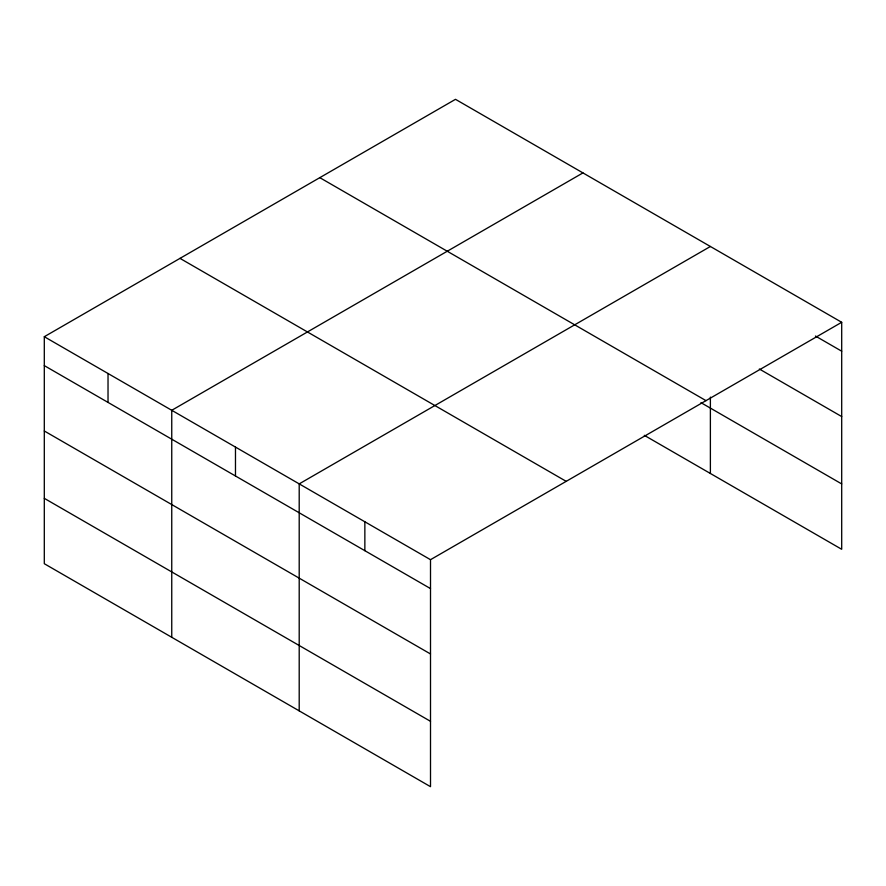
<?xml version="1.0" encoding="UTF-8"?>
<svg xmlns="http://www.w3.org/2000/svg" width="886" height="886" viewBox="0 0 886 886"><rect width="100%" height="100%" fill="white"/><g stroke="black" fill="none" stroke-linecap="round" stroke-linejoin="round"><path stroke-width="1.33" d="M841.7 322.294L455.493 99.321L44.3 336.713L44.3 563.706L430.507 786.679L430.507 559.686L841.7 322.294L841.7 549.287L644.299 435.325M582.944 172.903L171.751 410.296L171.751 637.289M710.384 246.485L299.202 483.878L299.202 710.871M815.441 336.038L841.7 351.199M759.335 369.008L841.7 416.564M319.802 177.654L706.009 400.638M700.948 402.654L841.7 483.922M179.991 258.369L566.198 481.353M44.3 336.713L430.507 559.686M44.3 365.619L430.507 588.592M44.3 430.984L430.507 653.968M44.3 498.342L430.507 721.315M710.384 397.105L710.384 473.478M364.855 521.788L364.855 550.693M235.477 447.087L235.477 475.992M108.026 373.504L108.026 402.41"/></g></svg>
